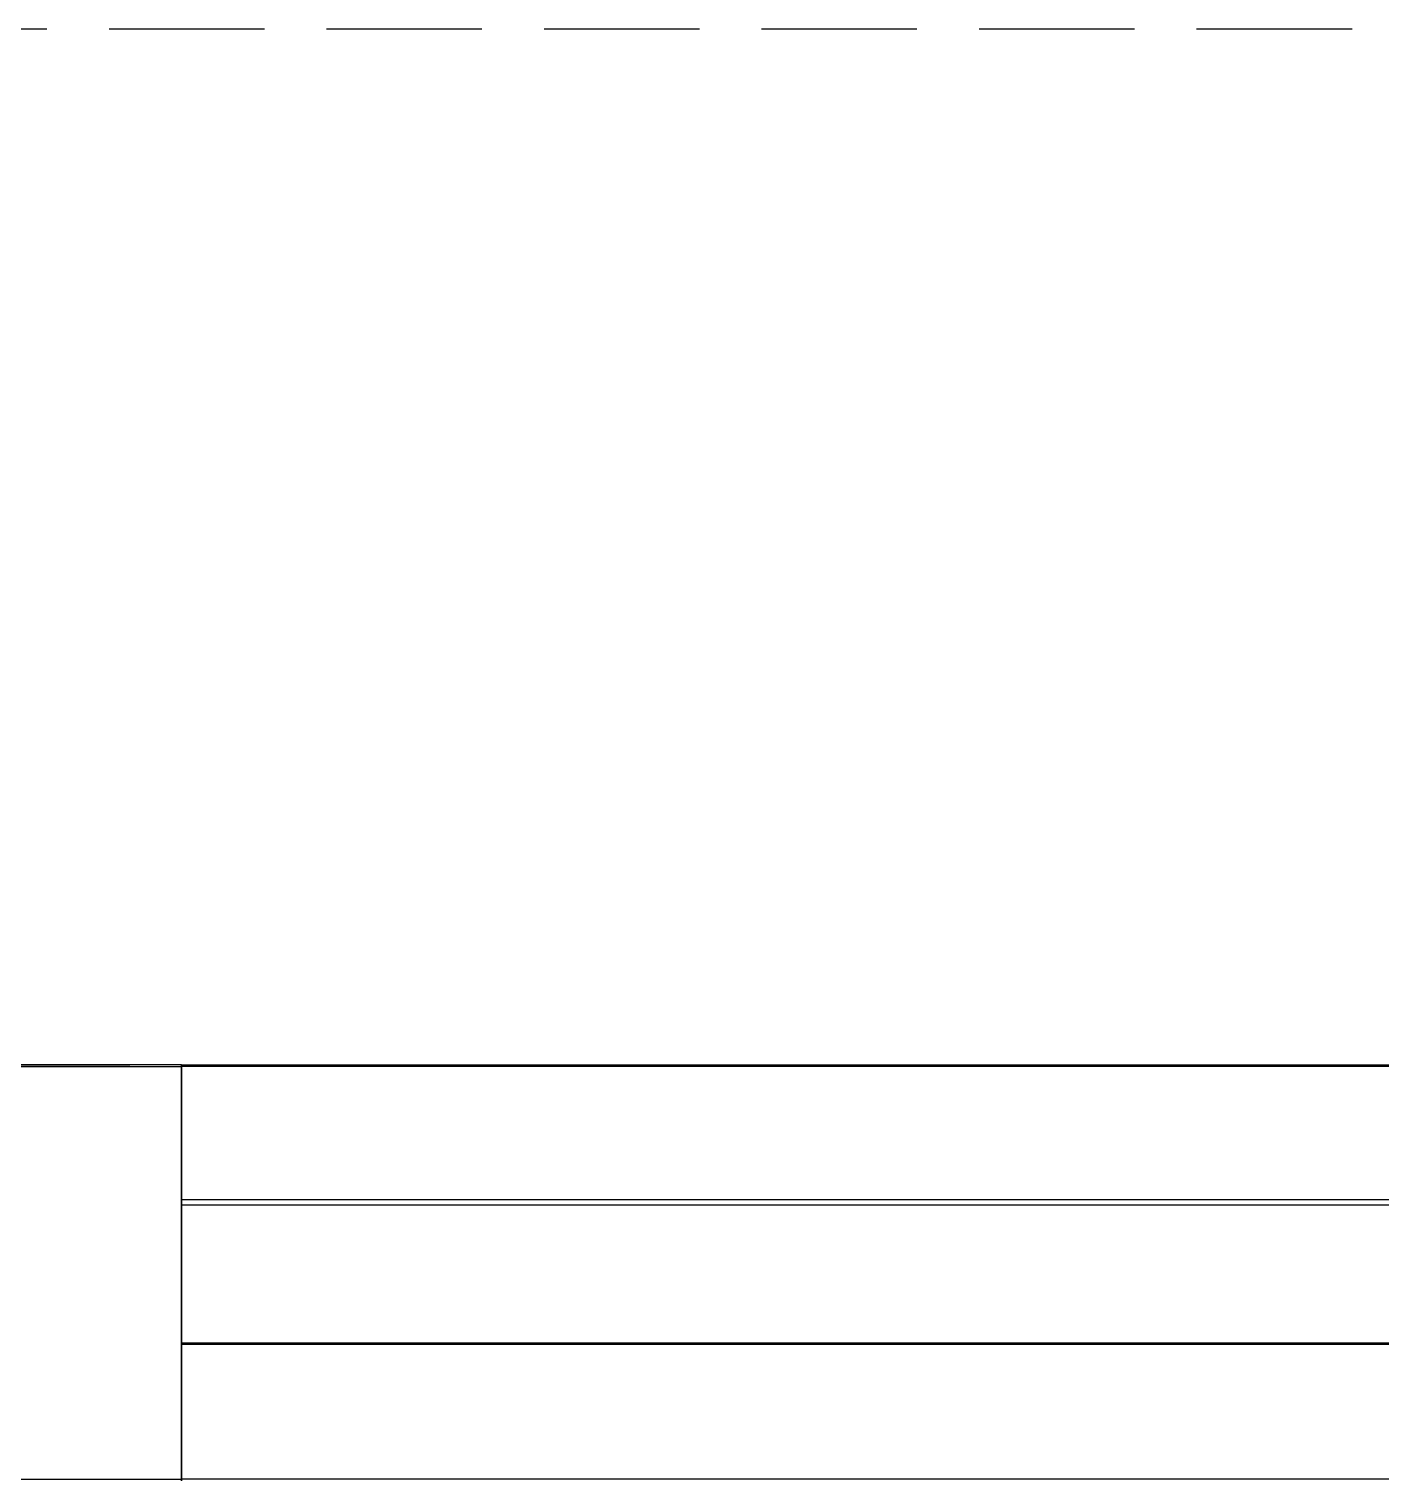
# Model space of a CAD drawing. Extents: x -284868 to 304789, y -137694 to 137894.
# Drawn here: x 154673 to 155325, y -23773 to -23073 of the extents above; entities that cross this region are included whole.
import ezdxf

# ---------------------------------------------------------------- set-up
doc = ezdxf.new("R2010")
doc.units = 0
doc.linetypes.add('DASH', pattern=[0.35, 0.25, -0.1])
doc.layers.get('0').update_dxf_attribs({"linetype": 'CONTINUOUS'})
for name, color, linetype in [('0-墙', 4, 'CONTINUOUS'), ('0-底图', 251, 'CONTINUOUS'), ('0-窗', 11, 'CONTINUOUS'), ('P-平面家具', 3, 'CONTINUOUS')]:
    doc.layers.add(name, color=color, linetype=linetype)

# ---------------------------------------------------------------- blocks, each defined once
blk = doc.blocks.new('133$WINLIB2D$00000001')
for points in [[(-0.5, 0.5), (0.5, 0.5)], [(0.5, -0.5), (0.5, 0.5)], [(0.5, 0.16667), (-0.5, 0.16667)], [(0.5, -0.16667), (-0.5, -0.16667)]]:
    blk.add_lwpolyline(points)
blk = doc.blocks.new('A$C5ed5d99b')
for p, q in [((11150, 0), (11250, 0)), ((11250, 0), (11250, -200))]:
    blk.add_line(p, q)
at = {"xscale": -1600, "yscale": 200, "zscale": -1600}
blk.add_blockref('133$WINLIB2D$00000001', (12050, -100), dxfattribs=at)

msp = doc.modelspace()

# ---------------------------------------------------------------- linework, layer by layer
at = {"layer": '0-墙', "ltscale": 3}
msp.add_lwpolyline([(154346.48, -23572.7), (154346.48, -23772.7), (154746.48, -23772.7), (154746.48, -23572.7)], close=True, dxfattribs=at)
at = {"layer": '0-窗'}
for points in [[(156346.48, -23772.7), (154746.48, -23772.7), (154746.48, -23572.7), (156346.48, -23572.7)], [(156346.48, -23707.7), (154746.48, -23707.7), (154746.48, -23637.7), (156346.48, -23637.7)]]:
    msp.add_lwpolyline(points, close=True, dxfattribs=at)
at = {"layer": 'P-平面家具', "linetype": 'DASH', "ltscale": 300}
msp.add_lwpolyline([(147296.51, -23572.7), (160976.46, -23572.7), (160976.46, -23172.7, 0.414214), (160876.46, -23072.7), (147396.51, -23072.7, 0.414214), (147296.51, -23172.7)], format="xyb", close=True, dxfattribs=at)

# ---------------------------------------------------------------- block references
at = {"layer": '0-底图'}
msp.add_blockref('A$C5ed5d99b', (143496.48, -23573.63), dxfattribs=at)

doc.saveas('drawing.dxf')
